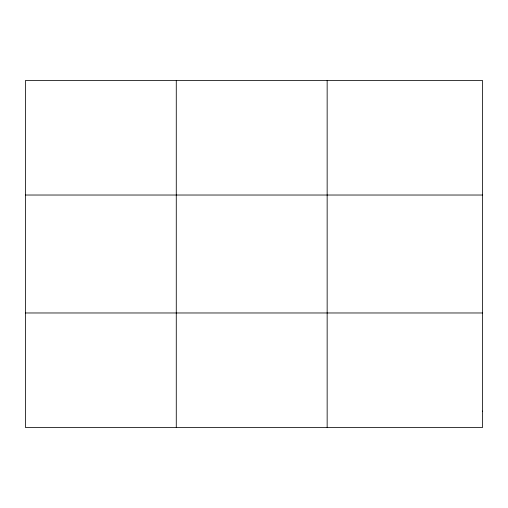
<?xml version="1.0" encoding="UTF-8"?>
<svg xmlns="http://www.w3.org/2000/svg" width="508" height="508" viewBox="0 0 508 508"><rect width="100%" height="100%" fill="white"/><g stroke="black" fill="none" stroke-linecap="round" stroke-linejoin="round"><path stroke-width="0.76" d="M176.276 80.556L176.276 427.444M327.152 80.556L327.152 427.444M25.4 195.028L482.6 195.028M25.4 312.972L482.6 312.972M482.6 411.093L482.6 427.444L25.4 427.444L25.4 80.556L482.6 80.556L482.6 411.093"/></g></svg>
